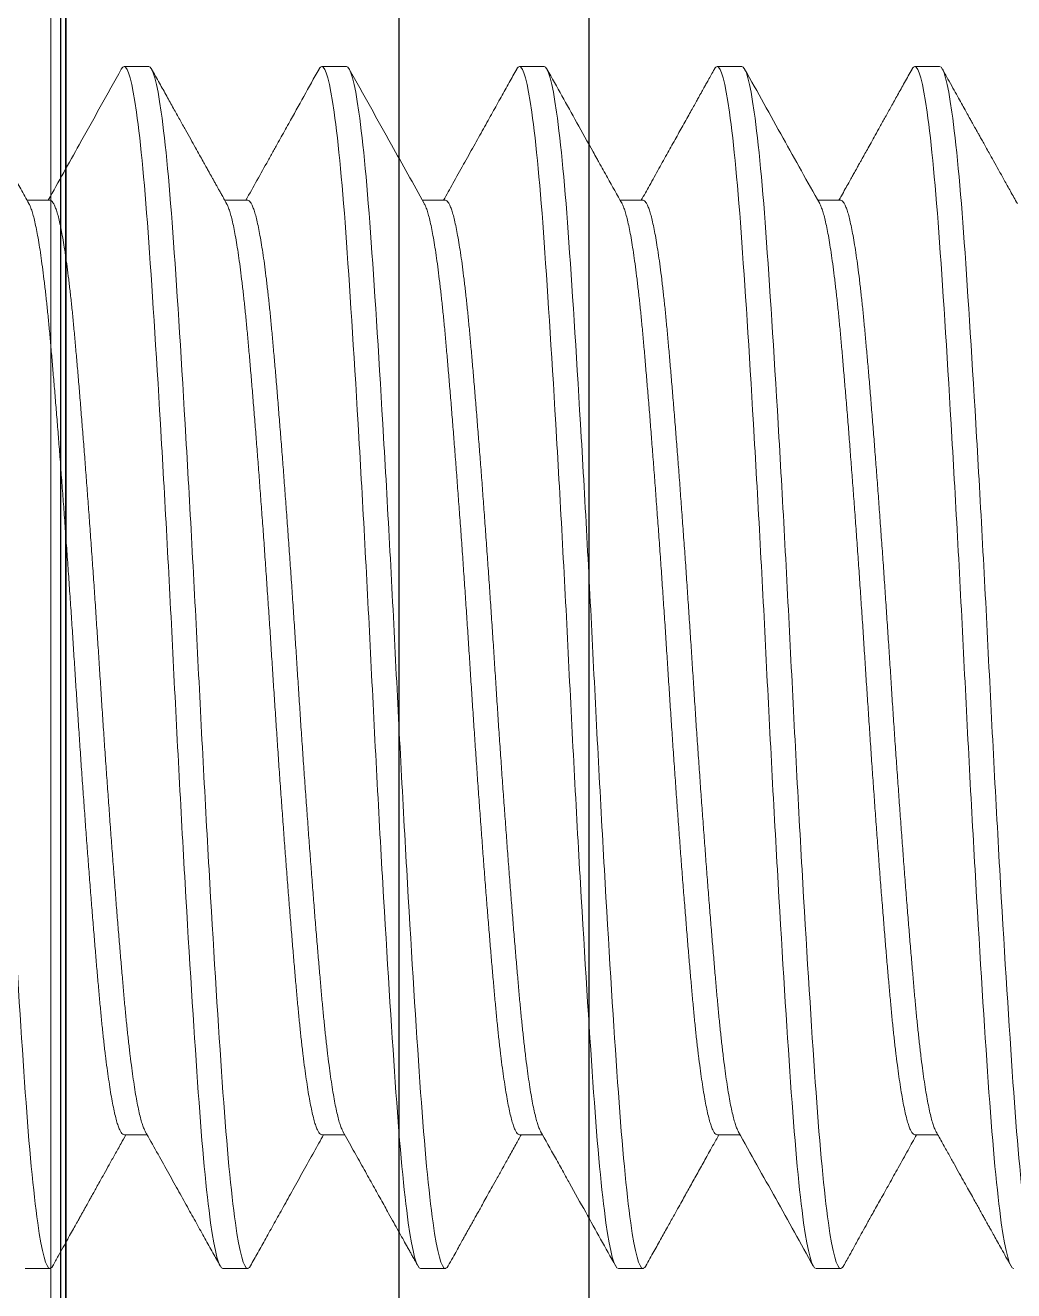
# Model space of a CAD drawing. Extents: x -82 to 113, y -82 to 93.
# Drawn here: x 6.96 to 7.1162, y 70.505 to 70.705 of the extents above; entities that cross this region are included whole.
import ezdxf

# ---------------------------------------------------------------- set-up
doc = ezdxf.new("R2010")
doc.units = 0
doc.header["$MEASUREMENT"] = 0
doc.linetypes.add('SLD-Solid', pattern=[0])
doc.layers.get('0').update_dxf_attribs({"linetype": 'CONTINUOUS'})
for name, color, linetype in [('1', 7, 'CONTINUOUS'), ('INERTIA', 7, 'CONTINUOUS'), ('VENT', 5, 'CONTINUOUS')]:
    doc.layers.add(name, color=color, linetype=linetype)

# ---------------------------------------------------------------- blocks, each defined once
blk = doc.blocks.new('no 10 1 in')
at = {"color": 7, "linetype": 'SLD-Solid', "lineweight": 15}
for p, q in [((0.4375, 0.095), (0.43359, 0.095)), ((0.46875, 0.095), (0.46484, 0.095)), ((0.5, 0.095), (0.49609, 0.095)), ((0.53125, 0.095), (0.52734, 0.095)), ((0.5625, 0.095), (0.55859, 0.095)), ((0.42188, 0.07386), (0.41825, 0.07386)), ((0.45312, 0.07386), (0.4495, 0.07386)), ((0.48438, 0.07386), (0.48075, 0.07386)), ((0.51563, 0.07386), (0.512, 0.07386)), ((0.54687, 0.07386), (0.54325, 0.07386)), ((0.43359, -0.07386), (0.43722, -0.07386)), ((0.46484, -0.07386), (0.46847, -0.07386)), ((0.49609, -0.07386), (0.49972, -0.07386)), ((0.52734, -0.07386), (0.53097, -0.07386)), ((0.55859, -0.07386), (0.56222, -0.07386)), ((0.41797, -0.095), (0.42188, -0.095)), ((0.44922, -0.095), (0.45312, -0.095)), ((0.48047, -0.095), (0.48438, -0.095)), ((0.51172, -0.095), (0.51563, -0.095)), ((0.54297, -0.095), (0.54687, -0.095))]:
    blk.add_line(p, q, dxfattribs=at)
for points, knots in [([(0.41797, -0.095), (0.41737, -0.095), (0.41669, -0.09259), (0.41534, -0.08295), (0.41466, -0.07574), (0.41346, -0.05861), (0.41279, -0.04799), (0.41143, -0.02472), (0.41076, -0.01212), (0.40955, 0.01212), (0.40888, 0.02472), (0.40753, 0.04799), (0.40685, 0.05861), (0.40565, 0.07574), (0.40497, 0.08295), (0.40362, 0.09259), (0.40295, 0.095), (0.40234, 0.095)], [0, 0, 0, 0, 0.125, 0.125, 0.25, 0.25, 0.375, 0.375, 0.5, 0.5, 0.625, 0.625, 0.75, 0.75, 0.875, 0.875, 1, 1, 1, 1]), ([(0.42188, -0.095), (0.42127, -0.095), (0.4206, -0.09259), (0.41925, -0.08295), (0.41857, -0.07574), (0.41737, -0.05861), (0.41669, -0.04799), (0.41534, -0.02472), (0.41466, -0.01212), (0.41346, 0.01212), (0.41279, 0.02472), (0.41143, 0.04799), (0.41076, 0.05861), (0.40955, 0.07574), (0.40888, 0.08295), (0.40753, 0.09259), (0.40685, 0.095), (0.40625, 0.095)], [0, 0, 0, 0, 0.125, 0.125, 0.25, 0.25, 0.375, 0.375, 0.5, 0.5, 0.625, 0.625, 0.75, 0.75, 0.875, 0.875, 1, 1, 1, 1]), ([(0.41854, 0.07333), (0.41819, 0.07396), (0.41752, 0.07517), (0.41655, 0.07691), (0.41565, 0.07852), (0.41483, 0.08), (0.41408, 0.08134), (0.41341, 0.08254), (0.41281, 0.08361), (0.41229, 0.08454), (0.41185, 0.08533), (0.4115, 0.08596), (0.41124, 0.08644), (0.41104, 0.08678), (0.41088, 0.08708), (0.41069, 0.08741), (0.41046, 0.08783), (0.41017, 0.08836), (0.40979, 0.08903), (0.40933, 0.08986), (0.40878, 0.09085), (0.40815, 0.09197), (0.40745, 0.09324), (0.40695, 0.09413), (0.40669, 0.0946)], [0, 0, 0, 0, 0.088466, 0.170562, 0.246285, 0.31563, 0.378596, 0.435178, 0.485374, 0.529182, 0.5666, 0.597626, 0.617843, 0.633967, 0.646114, 0.660289, 0.679893, 0.704925, 0.735385, 0.775163, 0.821511, 0.874433, 0.933928, 1, 1, 1, 1]), ([(0.43315, 0.0946), (0.43298, 0.0943), (0.43267, 0.09374), (0.43223, 0.09294), (0.4318, 0.09217), (0.43135, 0.09136), (0.4308, 0.09037), (0.43014, 0.08919), (0.42937, 0.0878), (0.42841, 0.08608), (0.42726, 0.08403), (0.42592, 0.08161), (0.42447, 0.07901), (0.42302, 0.07641), (0.42205, 0.07467), (0.42159, 0.07386)], [0, 0, 0, 0, 0.043168, 0.080466, 0.115872, 0.154817, 0.19733, 0.2584, 0.325587, 0.398816, 0.506682, 0.623281, 0.748604, 0.88264, 1, 1, 1, 1]), ([(0.43359, 0.095), (0.43353, 0.09498), (0.4334, 0.09495), (0.43325, 0.09479), (0.43317, 0.09462), (0.43315, 0.09458)], [0, 0, 0, 0, 0.4349047, 0.8729583, 1, 1, 1, 1]), ([(0.44922, -0.095), (0.44862, -0.095), (0.44794, -0.09259), (0.44659, -0.08295), (0.44591, -0.07574), (0.44471, -0.05861), (0.44404, -0.04799), (0.44268, -0.02472), (0.44201, -0.01212), (0.4408, 0.01212), (0.44013, 0.02472), (0.43878, 0.04799), (0.4381, 0.05861), (0.4369, 0.07574), (0.43622, 0.08295), (0.43487, 0.09259), (0.4342, 0.095), (0.43359, 0.095)], [0, 0, 0, 0, 0.125, 0.125, 0.25, 0.25, 0.375, 0.375, 0.5, 0.5, 0.625, 0.625, 0.75, 0.75, 0.875, 0.875, 1, 1, 1, 1]), ([(0.45312, -0.095), (0.45252, -0.095), (0.45185, -0.09259), (0.4505, -0.08295), (0.44982, -0.07574), (0.44862, -0.05861), (0.44794, -0.04799), (0.44659, -0.02472), (0.44591, -0.01212), (0.44471, 0.01212), (0.44404, 0.02472), (0.44268, 0.04799), (0.44201, 0.05861), (0.4408, 0.07574), (0.44013, 0.08295), (0.43878, 0.09259), (0.4381, 0.095), (0.4375, 0.095)], [0, 0, 0, 0, 0.125, 0.125, 0.25, 0.25, 0.375, 0.375, 0.5, 0.5, 0.625, 0.625, 0.75, 0.75, 0.875, 0.875, 1, 1, 1, 1]), ([(0.44979, 0.07333), (0.44782, 0.07687), (0.44387, 0.08396), (0.43992, 0.09105), (0.43794, 0.0946)], [0, 0, 0, 0, 0.499393, 1, 1, 1, 1]), ([(0.4644, 0.0946), (0.46397, 0.09383), (0.46316, 0.09236), (0.46198, 0.09025), (0.4609, 0.08832), (0.45999, 0.08668), (0.45923, 0.08531), (0.4586, 0.08418), (0.45803, 0.08315), (0.45747, 0.08216), (0.45692, 0.08117), (0.45635, 0.08014), (0.45577, 0.07911), (0.4552, 0.07809), (0.45462, 0.07704), (0.45399, 0.07591), (0.45339, 0.07484), (0.453, 0.07414), (0.45284, 0.07386)], [0, 0, 0, 0, 0.110739, 0.212619, 0.305646, 0.389823, 0.449758, 0.504233, 0.553252, 0.59775, 0.64762, 0.697273, 0.746709, 0.795929, 0.84509, 0.898692, 0.958795, 1, 1, 1, 1]), ([(0.46484, 0.095), (0.46478, 0.09498), (0.46465, 0.09495), (0.4645, 0.09479), (0.46442, 0.09462), (0.4644, 0.09458)], [0, 0, 0, 0, 0.435104, 0.873359, 1, 1, 1, 1]), ([(0.48047, -0.095), (0.47987, -0.095), (0.47919, -0.09259), (0.47784, -0.08295), (0.47716, -0.07574), (0.47596, -0.05861), (0.47529, -0.04799), (0.47393, -0.02472), (0.47326, -0.01212), (0.47205, 0.01212), (0.47138, 0.02472), (0.47003, 0.04799), (0.46935, 0.05861), (0.46815, 0.07574), (0.46747, 0.08295), (0.46612, 0.09259), (0.46545, 0.095), (0.46484, 0.095)], [0, 0, 0, 0, 0.125, 0.125, 0.25, 0.25, 0.375, 0.375, 0.5, 0.5, 0.625, 0.625, 0.75, 0.75, 0.875, 0.875, 1, 1, 1, 1]), ([(0.48438, -0.095), (0.48377, -0.095), (0.4831, -0.09259), (0.48175, -0.08295), (0.48107, -0.07574), (0.47987, -0.05861), (0.47919, -0.04799), (0.47784, -0.02472), (0.47716, -0.01212), (0.47596, 0.01212), (0.47529, 0.02472), (0.47393, 0.04799), (0.47326, 0.05861), (0.47205, 0.07574), (0.47138, 0.08295), (0.47003, 0.09259), (0.46935, 0.095), (0.46875, 0.095)], [0, 0, 0, 0, 0.125, 0.125, 0.25, 0.25, 0.375, 0.375, 0.5, 0.5, 0.625, 0.625, 0.75, 0.75, 0.875, 0.875, 1, 1, 1, 1]), ([(0.48104, 0.07333), (0.48027, 0.07473), (0.47906, 0.07688), (0.47754, 0.07961), (0.47594, 0.08248), (0.47319, 0.08741), (0.47077, 0.09177), (0.46919, 0.0946)], [0, 0, 0, 0, 0.19708, 0.303782, 0.385003, 0.60152, 1, 1, 1, 1]), ([(0.49565, 0.0946), (0.49541, 0.09417), (0.49496, 0.09336), (0.49433, 0.09223), (0.49379, 0.09125), (0.49333, 0.09043), (0.49295, 0.08975), (0.49266, 0.08923), (0.49245, 0.08885), (0.49228, 0.08855), (0.49211, 0.08824), (0.49193, 0.08792), (0.49176, 0.08761), (0.49161, 0.08734), (0.49145, 0.08706), (0.49123, 0.08665), (0.4909, 0.08607), (0.49048, 0.08531), (0.48996, 0.08438), (0.48935, 0.08328), (0.48865, 0.08202), (0.48785, 0.0806), (0.48697, 0.07902), (0.48599, 0.07727), (0.48503, 0.07553), (0.48438, 0.07438), (0.48409, 0.07386)], [0, 0, 0, 0, 0.061902, 0.116453, 0.163654, 0.203506, 0.236011, 0.261171, 0.278985, 0.291416, 0.304761, 0.323137, 0.33813, 0.349116, 0.361629, 0.379249, 0.40831, 0.445278, 0.490152, 0.54293, 0.603608, 0.672183, 0.748651, 0.833008, 0.925248, 1, 1, 1, 1]), ([(0.49609, 0.095), (0.49603, 0.09498), (0.4959, 0.09495), (0.49575, 0.09479), (0.49567, 0.09462), (0.49565, 0.09458)], [0, 0, 0, 0, 0.435265, 0.873681, 1, 1, 1, 1]), ([(0.51172, -0.095), (0.51112, -0.095), (0.51044, -0.09259), (0.50909, -0.08295), (0.50841, -0.07574), (0.50721, -0.05861), (0.50654, -0.04799), (0.50518, -0.02472), (0.50451, -0.01212), (0.5033, 0.01212), (0.50263, 0.02472), (0.50128, 0.04799), (0.5006, 0.05861), (0.4994, 0.07574), (0.49872, 0.08295), (0.49737, 0.09259), (0.4967, 0.095), (0.49609, 0.095)], [0, 0, 0, 0, 0.125, 0.125, 0.25, 0.25, 0.375, 0.375, 0.5, 0.5, 0.625, 0.625, 0.75, 0.75, 0.875, 0.875, 1, 1, 1, 1]), ([(0.51563, -0.095), (0.51502, -0.095), (0.51435, -0.09259), (0.513, -0.08295), (0.51232, -0.07574), (0.51112, -0.05861), (0.51044, -0.04799), (0.50909, -0.02472), (0.50841, -0.01212), (0.50721, 0.01212), (0.50654, 0.02472), (0.50518, 0.04799), (0.50451, 0.05861), (0.5033, 0.07574), (0.50263, 0.08295), (0.50128, 0.09259), (0.5006, 0.095), (0.5, 0.095)], [0, 0, 0, 0, 0.125, 0.125, 0.25, 0.25, 0.375, 0.375, 0.5, 0.5, 0.625, 0.625, 0.75, 0.75, 0.875, 0.875, 1, 1, 1, 1]), ([(0.51229, 0.07333), (0.51175, 0.07432), (0.51068, 0.07622), (0.50914, 0.07899), (0.50769, 0.08159), (0.50634, 0.08401), (0.50521, 0.08604), (0.50427, 0.08772), (0.50353, 0.08905), (0.50286, 0.09025), (0.50232, 0.09122), (0.5019, 0.09198), (0.50158, 0.09255), (0.50125, 0.09315), (0.50087, 0.09383), (0.50059, 0.09433), (0.50044, 0.0946)], [0, 0, 0, 0, 0.1387024, 0.2690797, 0.391118, 0.5048066, 0.6101383, 0.67854, 0.7411633, 0.7978828, 0.8486946, 0.8776109, 0.9041918, 0.9303108, 0.9620879, 1, 1, 1, 1]), ([(0.5269, 0.0946), (0.52652, 0.0939), (0.52571, 0.09246), (0.52447, 0.09022), (0.52312, 0.08781), (0.52169, 0.08524), (0.52016, 0.0825), (0.51854, 0.07959), (0.51692, 0.07669), (0.51585, 0.07476), (0.51534, 0.07386)], [0, 0, 0, 0, 0.100085, 0.20821, 0.32437, 0.448557, 0.58076, 0.720974, 0.869189, 1, 1, 1, 1]), ([(0.52734, 0.095), (0.52728, 0.09498), (0.52715, 0.09495), (0.527, 0.09479), (0.52692, 0.09462), (0.5269, 0.09458)], [0, 0, 0, 0, 0.43504, 0.87323, 1, 1, 1, 1]), ([(0.54297, -0.095), (0.54237, -0.095), (0.54169, -0.09259), (0.54034, -0.08295), (0.53966, -0.07574), (0.53846, -0.05861), (0.53779, -0.04799), (0.53643, -0.02472), (0.53576, -0.01212), (0.53455, 0.01212), (0.53388, 0.02472), (0.53253, 0.04799), (0.53185, 0.05861), (0.53065, 0.07574), (0.52997, 0.08295), (0.52862, 0.09259), (0.52795, 0.095), (0.52734, 0.095)], [0, 0, 0, 0, 0.125, 0.125, 0.25, 0.25, 0.375, 0.375, 0.5, 0.5, 0.625, 0.625, 0.75, 0.75, 0.875, 0.875, 1, 1, 1, 1]), ([(0.54687, -0.095), (0.54627, -0.095), (0.5456, -0.09259), (0.54425, -0.08295), (0.54357, -0.07574), (0.54237, -0.05861), (0.54169, -0.04799), (0.54034, -0.02472), (0.53966, -0.01212), (0.53846, 0.01212), (0.53779, 0.02472), (0.53643, 0.04799), (0.53576, 0.05861), (0.53455, 0.07574), (0.53388, 0.08295), (0.53253, 0.09259), (0.53185, 0.095), (0.53125, 0.095)], [0, 0, 0, 0, 0.125, 0.125, 0.25, 0.25, 0.375, 0.375, 0.5, 0.5, 0.625, 0.625, 0.75, 0.75, 0.875, 0.875, 1, 1, 1, 1]), ([(0.54354, 0.07333), (0.54294, 0.07441), (0.54177, 0.07651), (0.54005, 0.07959), (0.53843, 0.08249), (0.53691, 0.08523), (0.53547, 0.08781), (0.53413, 0.09022), (0.53288, 0.09246), (0.53208, 0.0939), (0.53169, 0.0946)], [0, 0, 0, 0, 0.15229, 0.296797, 0.433515, 0.562436, 0.683551, 0.796855, 0.90234, 1, 1, 1, 1]), ([(0.55815, 0.0946), (0.55786, 0.09408), (0.55732, 0.0931), (0.55653, 0.09169), (0.55583, 0.09042), (0.5552, 0.0893), (0.55465, 0.08831), (0.55419, 0.08749), (0.55383, 0.08683), (0.55354, 0.08632), (0.55331, 0.08591), (0.55314, 0.0856), (0.55302, 0.08539), (0.55292, 0.08521), (0.5528, 0.08499), (0.55262, 0.08466), (0.55237, 0.08421), (0.55205, 0.08364), (0.55167, 0.08296), (0.55122, 0.08215), (0.55067, 0.08116), (0.55, 0.07997), (0.54921, 0.07854), (0.54832, 0.07696), (0.54744, 0.07537), (0.54685, 0.07432), (0.54659, 0.07386)], [0, 0, 0, 0, 0.074541, 0.142346, 0.203418, 0.257758, 0.305368, 0.346251, 0.375938, 0.400685, 0.420491, 0.435356, 0.445281, 0.451554, 0.460962, 0.47715, 0.498952, 0.526367, 0.559392, 0.598028, 0.642271, 0.702763, 0.771325, 0.847952, 0.932639, 1, 1, 1, 1]), ([(0.55859, 0.095), (0.55853, 0.09498), (0.5584, 0.09495), (0.55825, 0.09479), (0.55817, 0.09462), (0.55815, 0.09458)], [0, 0, 0, 0, 0.434992, 0.873134, 1, 1, 1, 1]), ([(0.57422, -0.095), (0.57362, -0.095), (0.57294, -0.09259), (0.57159, -0.08295), (0.57091, -0.07574), (0.56971, -0.05861), (0.56904, -0.04799), (0.56768, -0.02472), (0.56701, -0.01212), (0.5658, 0.01212), (0.56513, 0.02472), (0.56378, 0.04799), (0.5631, 0.05861), (0.5619, 0.07574), (0.56122, 0.08295), (0.55987, 0.09259), (0.5592, 0.095), (0.55859, 0.095)], [0, 0, 0, 0, 0.125, 0.125, 0.25, 0.25, 0.375, 0.375, 0.5, 0.5, 0.625, 0.625, 0.75, 0.75, 0.875, 0.875, 1, 1, 1, 1]), ([(0.43359, -0.07386), (0.43352, -0.07384), (0.43336, -0.07381), (0.43313, -0.07354), (0.43289, -0.0731), (0.43264, -0.07249), (0.43239, -0.07169), (0.43215, -0.07073), (0.4319, -0.0696), (0.43165, -0.0683), (0.4314, -0.06683), (0.43114, -0.06518), (0.43089, -0.06337), (0.43064, -0.06141), (0.4304, -0.0593), (0.43015, -0.05707), (0.42992, -0.05472), (0.42969, -0.05225), (0.42946, -0.04966), (0.42922, -0.04694), (0.42898, -0.04409), (0.42874, -0.04112), (0.42849, -0.03805), (0.42824, -0.0349), (0.42799, -0.03167), (0.42774, -0.02836), (0.42749, -0.02497), (0.42724, -0.02149), (0.42698, -0.01794), (0.42673, -0.01436), (0.42649, -0.01077), (0.42625, -0.00717), (0.42601, -0.00358), (0.42578, 0), (0.42555, 0.00357), (0.42532, 0.00715), (0.42508, 0.01075), (0.42483, 0.01433), (0.42458, 0.01788), (0.42433, 0.02138), (0.42408, 0.02481), (0.42383, 0.02819), (0.42358, 0.03152), (0.42333, 0.0348), (0.42308, 0.038), (0.42283, 0.04109), (0.42258, 0.04407), (0.42234, 0.04693), (0.4221, 0.04965), (0.42188, 0.05224), (0.42165, 0.05471), (0.42141, 0.05706), (0.42117, 0.05929), (0.42092, 0.06139), (0.42068, 0.06334), (0.42043, 0.06513), (0.42018, 0.06676), (0.41993, 0.06823), (0.41968, 0.06954), (0.41942, 0.0707), (0.41917, 0.07168), (0.41892, 0.07247), (0.41871, 0.07302), (0.41859, 0.07324), (0.41854, 0.07331)], [0, 0, 0, 0, 0.015954, 0.032044, 0.048252, 0.06456, 0.080949, 0.097105, 0.113301, 0.129516, 0.145733, 0.16226, 0.178746, 0.195172, 0.211517, 0.227761, 0.243886, 0.259875, 0.275829, 0.291919, 0.308127, 0.324436, 0.340825, 0.356981, 0.373176, 0.389392, 0.405608, 0.422135, 0.438622, 0.455047, 0.471392, 0.487636, 0.503762, 0.519751, 0.535704, 0.551794, 0.568003, 0.584311, 0.6007, 0.616856, 0.633051, 0.649267, 0.665483, 0.68201, 0.698497, 0.714923, 0.731267, 0.747512, 0.763637, 0.779626, 0.79558, 0.81167, 0.827878, 0.844186, 0.860575, 0.876731, 0.892927, 0.909142, 0.925358, 0.941886, 0.958372, 0.974798, 0.991142, 1, 1, 1, 1]), ([(0.43692, -0.07331), (0.43688, -0.07324), (0.43676, -0.07303), (0.43655, -0.07248), (0.4363, -0.07169), (0.43605, -0.07073), (0.4358, -0.0696), (0.43555, -0.0683), (0.4353, -0.06683), (0.43505, -0.06518), (0.4348, -0.06337), (0.43455, -0.06141), (0.4343, -0.0593), (0.43406, -0.05707), (0.43382, -0.05472), (0.43359, -0.05225), (0.43336, -0.04966), (0.43313, -0.04694), (0.43289, -0.04409), (0.43264, -0.04112), (0.43239, -0.03805), (0.43215, -0.0349), (0.4319, -0.03167), (0.43165, -0.02836), (0.4314, -0.02497), (0.43114, -0.02149), (0.43089, -0.01794), (0.43064, -0.01436), (0.4304, -0.01077), (0.43015, -0.00717), (0.42992, -0.00358), (0.42969, 0), (0.42946, 0.00357), (0.42922, 0.00715), (0.42898, 0.01075), (0.42874, 0.01433), (0.42849, 0.01788), (0.42824, 0.02138), (0.42799, 0.02481), (0.42774, 0.02819), (0.42749, 0.03152), (0.42724, 0.0348), (0.42698, 0.038), (0.42673, 0.04109), (0.42649, 0.04407), (0.42625, 0.04693), (0.42601, 0.04965), (0.42578, 0.05224), (0.42555, 0.05471), (0.42532, 0.05706), (0.42508, 0.05929), (0.42483, 0.06139), (0.42458, 0.06334), (0.42433, 0.06513), (0.42408, 0.06676), (0.42383, 0.06823), (0.42358, 0.06954), (0.42333, 0.0707), (0.42308, 0.07168), (0.42283, 0.07248), (0.42258, 0.0731), (0.42234, 0.07354), (0.4221, 0.07381), (0.42195, 0.07384), (0.42188, 0.07386)], [0, 0, 0, 0, 0.008741, 0.02505, 0.041439, 0.057595, 0.073791, 0.090007, 0.106223, 0.12275, 0.139237, 0.155663, 0.172008, 0.188252, 0.204378, 0.220367, 0.236321, 0.252411, 0.268619, 0.284928, 0.301317, 0.317473, 0.333669, 0.349884, 0.366101, 0.382628, 0.399115, 0.415541, 0.431885, 0.44813, 0.464255, 0.480244, 0.496198, 0.512288, 0.528497, 0.544805, 0.561195, 0.577351, 0.593546, 0.609762, 0.625978, 0.642506, 0.658993, 0.675418, 0.691763, 0.708008, 0.724133, 0.740122, 0.756076, 0.772166, 0.788375, 0.804683, 0.821072, 0.837228, 0.853424, 0.86964, 0.885856, 0.902384, 0.91887, 0.935296, 0.951641, 0.967885, 0.984011, 1, 1, 1, 1]), ([(0.46484, -0.07386), (0.46477, -0.07384), (0.46461, -0.07381), (0.46438, -0.07354), (0.46414, -0.0731), (0.46389, -0.07249), (0.46364, -0.07169), (0.4634, -0.07073), (0.46315, -0.0696), (0.4629, -0.0683), (0.46265, -0.06683), (0.46239, -0.06518), (0.46214, -0.06337), (0.46189, -0.06141), (0.46165, -0.0593), (0.4614, -0.05707), (0.46117, -0.05472), (0.46094, -0.05225), (0.46071, -0.04966), (0.46047, -0.04694), (0.46023, -0.04409), (0.45999, -0.04112), (0.45974, -0.03805), (0.45949, -0.0349), (0.45924, -0.03167), (0.45899, -0.02836), (0.45874, -0.02497), (0.45849, -0.02149), (0.45823, -0.01794), (0.45798, -0.01436), (0.45774, -0.01077), (0.4575, -0.00717), (0.45726, -0.00358), (0.45703, 0), (0.4568, 0.00357), (0.45657, 0.00715), (0.45633, 0.01075), (0.45608, 0.01433), (0.45583, 0.01788), (0.45558, 0.02138), (0.45533, 0.02481), (0.45508, 0.02819), (0.45483, 0.03152), (0.45458, 0.0348), (0.45433, 0.038), (0.45408, 0.04109), (0.45383, 0.04407), (0.45359, 0.04693), (0.45335, 0.04965), (0.45313, 0.05224), (0.4529, 0.05471), (0.45266, 0.05706), (0.45242, 0.05929), (0.45217, 0.06139), (0.45193, 0.06334), (0.45168, 0.06513), (0.45143, 0.06676), (0.45118, 0.06823), (0.45093, 0.06954), (0.45067, 0.0707), (0.45042, 0.07168), (0.45017, 0.07247), (0.44996, 0.07302), (0.44984, 0.07324), (0.44979, 0.07331)], [0, 0, 0, 0, 0.015954, 0.032044, 0.0482525, 0.064561, 0.0809502, 0.0971063, 0.113302, 0.1295178, 0.1457341, 0.1622615, 0.1787483, 0.195174, 0.2115188, 0.2277634, 0.243889, 0.259878, 0.2758319, 0.291922, 0.3081305, 0.324439, 0.3408282, 0.3569843, 0.37318, 0.3893958, 0.4056121, 0.4221395, 0.4386262, 0.455052, 0.4713968, 0.4876413, 0.503767, 0.519756, 0.5357099, 0.5518, 0.5680085, 0.5843169, 0.6007062, 0.6168623, 0.6330579, 0.6492738, 0.6654901, 0.6820175, 0.6985042, 0.71493, 0.7312748, 0.7475193, 0.763645, 0.779634, 0.7955879, 0.811678, 0.8278865, 0.8441949, 0.8605842, 0.8767402, 0.8929359, 0.9091517, 0.9253681, 0.9418955, 0.9583822, 0.974808, 0.9911528, 1, 1, 1, 1]), ([(0.46817, -0.07331), (0.46813, -0.07324), (0.46801, -0.07303), (0.4678, -0.07248), (0.46755, -0.07169), (0.4673, -0.07073), (0.46705, -0.0696), (0.4668, -0.0683), (0.46655, -0.06683), (0.4663, -0.06518), (0.46605, -0.06337), (0.4658, -0.06141), (0.46555, -0.0593), (0.46531, -0.05707), (0.46507, -0.05472), (0.46484, -0.05225), (0.46461, -0.04966), (0.46438, -0.04694), (0.46414, -0.04409), (0.46389, -0.04112), (0.46364, -0.03805), (0.4634, -0.0349), (0.46315, -0.03167), (0.4629, -0.02836), (0.46265, -0.02497), (0.46239, -0.02149), (0.46214, -0.01794), (0.46189, -0.01436), (0.46165, -0.01077), (0.4614, -0.00717), (0.46117, -0.00358), (0.46094, 0), (0.46071, 0.00357), (0.46047, 0.00715), (0.46023, 0.01075), (0.45999, 0.01433), (0.45974, 0.01788), (0.45949, 0.02138), (0.45924, 0.02481), (0.45899, 0.02819), (0.45874, 0.03152), (0.45849, 0.0348), (0.45823, 0.038), (0.45798, 0.04109), (0.45774, 0.04407), (0.4575, 0.04693), (0.45726, 0.04965), (0.45703, 0.05224), (0.4568, 0.05471), (0.45657, 0.05706), (0.45633, 0.05929), (0.45608, 0.06139), (0.45583, 0.06334), (0.45558, 0.06513), (0.45533, 0.06676), (0.45508, 0.06823), (0.45483, 0.06954), (0.45458, 0.0707), (0.45433, 0.07168), (0.45408, 0.07248), (0.45383, 0.0731), (0.45359, 0.07354), (0.45335, 0.07381), (0.4532, 0.07384), (0.45312, 0.07386)], [0, 0, 0, 0, 0.008743, 0.025052, 0.041441, 0.057597, 0.073793, 0.090008, 0.106225, 0.122752, 0.139239, 0.155665, 0.172009, 0.188254, 0.204379, 0.220368, 0.236322, 0.252412, 0.268621, 0.284929, 0.301318, 0.317474, 0.33367, 0.349886, 0.366102, 0.382629, 0.399116, 0.415542, 0.431886, 0.448131, 0.464257, 0.480246, 0.496199, 0.512289, 0.528498, 0.544806, 0.561196, 0.577352, 0.593547, 0.609763, 0.625979, 0.642507, 0.658993, 0.675419, 0.691764, 0.708008, 0.724134, 0.740123, 0.756077, 0.772167, 0.788375, 0.804684, 0.821073, 0.837229, 0.853424, 0.86964, 0.885856, 0.902384, 0.91887, 0.935296, 0.951641, 0.967885, 0.984011, 1, 1, 1, 1]), ([(0.49609, -0.07386), (0.49602, -0.07384), (0.49586, -0.07381), (0.49563, -0.07354), (0.49539, -0.0731), (0.49514, -0.07249), (0.49489, -0.07169), (0.49465, -0.07073), (0.4944, -0.0696), (0.49415, -0.0683), (0.4939, -0.06683), (0.49364, -0.06518), (0.49339, -0.06337), (0.49314, -0.06141), (0.4929, -0.0593), (0.49265, -0.05707), (0.49242, -0.05472), (0.49219, -0.05225), (0.49196, -0.04966), (0.49172, -0.04694), (0.49148, -0.04409), (0.49124, -0.04112), (0.49099, -0.03805), (0.49074, -0.0349), (0.49049, -0.03167), (0.49024, -0.02836), (0.48999, -0.02497), (0.48974, -0.02149), (0.48948, -0.01794), (0.48923, -0.01436), (0.48899, -0.01077), (0.48875, -0.00717), (0.48851, -0.00358), (0.48828, 0), (0.48805, 0.00357), (0.48782, 0.00715), (0.48758, 0.01075), (0.48733, 0.01433), (0.48708, 0.01788), (0.48683, 0.02138), (0.48658, 0.02481), (0.48633, 0.02819), (0.48608, 0.03152), (0.48583, 0.0348), (0.48558, 0.038), (0.48533, 0.04109), (0.48508, 0.04407), (0.48484, 0.04693), (0.4846, 0.04965), (0.48438, 0.05224), (0.48415, 0.05471), (0.48391, 0.05706), (0.48367, 0.05929), (0.48342, 0.06139), (0.48318, 0.06334), (0.48293, 0.06513), (0.48268, 0.06676), (0.48243, 0.06823), (0.48218, 0.06954), (0.48192, 0.0707), (0.48167, 0.07168), (0.48142, 0.07247), (0.48121, 0.07302), (0.48109, 0.07324), (0.48104, 0.07331)], [0, 0, 0, 0, 0.015954, 0.032044, 0.048252, 0.06456, 0.080949, 0.097105, 0.1133, 0.129516, 0.145732, 0.162259, 0.178746, 0.195171, 0.211516, 0.22776, 0.243886, 0.259875, 0.275828, 0.291918, 0.308126, 0.324435, 0.340824, 0.35698, 0.373175, 0.389391, 0.405607, 0.422134, 0.43862, 0.455046, 0.471391, 0.487635, 0.50376, 0.519749, 0.535703, 0.551793, 0.568001, 0.584309, 0.600698, 0.616854, 0.63305, 0.649265, 0.665481, 0.682008, 0.698495, 0.714921, 0.731265, 0.747509, 0.763635, 0.779624, 0.795577, 0.811667, 0.827876, 0.844184, 0.860573, 0.876729, 0.892924, 0.90914, 0.925356, 0.941883, 0.95837, 0.974795, 0.99114, 1, 1, 1, 1]), ([(0.49942, -0.07331), (0.49938, -0.07324), (0.49926, -0.07303), (0.49905, -0.07248), (0.4988, -0.07169), (0.49855, -0.07073), (0.4983, -0.0696), (0.49805, -0.0683), (0.4978, -0.06683), (0.49755, -0.06518), (0.4973, -0.06337), (0.49705, -0.06141), (0.4968, -0.0593), (0.49656, -0.05707), (0.49632, -0.05472), (0.49609, -0.05225), (0.49586, -0.04966), (0.49563, -0.04694), (0.49539, -0.04409), (0.49514, -0.04112), (0.49489, -0.03805), (0.49465, -0.0349), (0.4944, -0.03167), (0.49415, -0.02836), (0.4939, -0.02497), (0.49364, -0.02149), (0.49339, -0.01794), (0.49314, -0.01436), (0.4929, -0.01077), (0.49265, -0.00717), (0.49242, -0.00358), (0.49219, 0), (0.49196, 0.00357), (0.49172, 0.00715), (0.49148, 0.01075), (0.49124, 0.01433), (0.49099, 0.01788), (0.49074, 0.02138), (0.49049, 0.02481), (0.49024, 0.02819), (0.48999, 0.03152), (0.48974, 0.0348), (0.48948, 0.038), (0.48923, 0.04109), (0.48899, 0.04407), (0.48875, 0.04693), (0.48851, 0.04965), (0.48828, 0.05224), (0.48805, 0.05471), (0.48782, 0.05706), (0.48758, 0.05929), (0.48733, 0.06139), (0.48708, 0.06334), (0.48683, 0.06513), (0.48658, 0.06676), (0.48633, 0.06823), (0.48608, 0.06954), (0.48583, 0.0707), (0.48558, 0.07168), (0.48533, 0.07248), (0.48508, 0.0731), (0.48484, 0.07354), (0.4846, 0.07381), (0.48445, 0.07384), (0.48438, 0.07386)], [0, 0, 0, 0, 0.0087476, 0.0250559, 0.0414451, 0.057601, 0.0737966, 0.0900123, 0.1062285, 0.1227558, 0.1392424, 0.1556681, 0.1720128, 0.1882572, 0.2043827, 0.2203716, 0.2363254, 0.2524153, 0.2686237, 0.2849321, 0.3013212, 0.3174772, 0.3336727, 0.3498884, 0.3661047, 0.3826319, 0.3991186, 0.4155442, 0.4318889, 0.4481333, 0.4642588, 0.4802477, 0.4962016, 0.5122915, 0.5284999, 0.5448082, 0.5611974, 0.5773533, 0.5935489, 0.6097646, 0.6259808, 0.6425081, 0.6589947, 0.6754204, 0.691765, 0.7080094, 0.724135, 0.7401239, 0.7560777, 0.7721676, 0.788376, 0.8046844, 0.8210735, 0.8372295, 0.853425, 0.8696407, 0.885857, 0.9023842, 0.9188709, 0.9352965, 0.9516412, 0.9678856, 0.9840111, 1, 1, 1, 1]), ([(0.52734, -0.07386), (0.52727, -0.07384), (0.52711, -0.07381), (0.52688, -0.07354), (0.52664, -0.0731), (0.52639, -0.07249), (0.52614, -0.07169), (0.5259, -0.07073), (0.52565, -0.0696), (0.5254, -0.0683), (0.52515, -0.06683), (0.52489, -0.06518), (0.52464, -0.06337), (0.52439, -0.06141), (0.52415, -0.0593), (0.5239, -0.05707), (0.52367, -0.05472), (0.52344, -0.05225), (0.52321, -0.04966), (0.52297, -0.04694), (0.52273, -0.04409), (0.52249, -0.04112), (0.52224, -0.03805), (0.52199, -0.0349), (0.52174, -0.03167), (0.52149, -0.02836), (0.52124, -0.02497), (0.52099, -0.02149), (0.52073, -0.01794), (0.52048, -0.01436), (0.52024, -0.01077), (0.52, -0.00717), (0.51976, -0.00358), (0.51953, 0), (0.5193, 0.00357), (0.51907, 0.00715), (0.51883, 0.01075), (0.51858, 0.01433), (0.51833, 0.01788), (0.51808, 0.02138), (0.51783, 0.02481), (0.51758, 0.02819), (0.51733, 0.03152), (0.51708, 0.0348), (0.51683, 0.038), (0.51658, 0.04109), (0.51633, 0.04407), (0.51609, 0.04693), (0.51585, 0.04965), (0.51563, 0.05224), (0.5154, 0.05471), (0.51516, 0.05706), (0.51492, 0.05929), (0.51467, 0.06139), (0.51443, 0.06334), (0.51418, 0.06513), (0.51393, 0.06676), (0.51368, 0.06823), (0.51343, 0.06954), (0.51317, 0.0707), (0.51292, 0.07168), (0.51267, 0.07247), (0.51246, 0.07302), (0.51234, 0.07324), (0.51229, 0.07331)], [0, 0, 0, 0, 0.015954, 0.032044, 0.048252, 0.064561, 0.08095, 0.097106, 0.113301, 0.129517, 0.145733, 0.162261, 0.178747, 0.195173, 0.211518, 0.227762, 0.243888, 0.259877, 0.275831, 0.29192, 0.308129, 0.324437, 0.340826, 0.356982, 0.373178, 0.389394, 0.40561, 0.422137, 0.438624, 0.45505, 0.471394, 0.487639, 0.503764, 0.519753, 0.535707, 0.551797, 0.568006, 0.584314, 0.600703, 0.616859, 0.633055, 0.64927, 0.665487, 0.682014, 0.698501, 0.714926, 0.731271, 0.747515, 0.763641, 0.77963, 0.795584, 0.811674, 0.827882, 0.844191, 0.86058, 0.876736, 0.892931, 0.909147, 0.925363, 0.941891, 0.958377, 0.974803, 0.991148, 1, 1, 1, 1]), ([(0.53067, -0.07331), (0.53063, -0.07324), (0.53051, -0.07303), (0.5303, -0.07248), (0.53005, -0.07169), (0.5298, -0.07073), (0.52955, -0.0696), (0.5293, -0.0683), (0.52905, -0.06683), (0.5288, -0.06518), (0.52855, -0.06337), (0.5283, -0.06141), (0.52805, -0.0593), (0.52781, -0.05707), (0.52757, -0.05472), (0.52734, -0.05225), (0.52711, -0.04966), (0.52688, -0.04694), (0.52664, -0.04409), (0.52639, -0.04112), (0.52614, -0.03805), (0.5259, -0.0349), (0.52565, -0.03167), (0.5254, -0.02836), (0.52515, -0.02497), (0.52489, -0.02149), (0.52464, -0.01794), (0.52439, -0.01436), (0.52415, -0.01077), (0.5239, -0.00717), (0.52367, -0.00358), (0.52344, 0), (0.52321, 0.00357), (0.52297, 0.00715), (0.52273, 0.01075), (0.52249, 0.01433), (0.52224, 0.01788), (0.52199, 0.02138), (0.52174, 0.02481), (0.52149, 0.02819), (0.52124, 0.03152), (0.52099, 0.0348), (0.52073, 0.038), (0.52048, 0.04109), (0.52024, 0.04407), (0.52, 0.04693), (0.51976, 0.04965), (0.51953, 0.05224), (0.5193, 0.05471), (0.51907, 0.05706), (0.51883, 0.05929), (0.51858, 0.06139), (0.51833, 0.06334), (0.51808, 0.06513), (0.51783, 0.06676), (0.51758, 0.06823), (0.51733, 0.06954), (0.51708, 0.0707), (0.51683, 0.07168), (0.51658, 0.07248), (0.51633, 0.0731), (0.51609, 0.07354), (0.51585, 0.07381), (0.5157, 0.07384), (0.51563, 0.07386)], [0, 0, 0, 0, 0.0087331, 0.0250417, 0.0414311, 0.0575873, 0.0737831, 0.0899991, 0.1062155, 0.122743, 0.1392299, 0.1556558, 0.1720007, 0.1882453, 0.2043711, 0.2203602, 0.2363143, 0.2524045, 0.2686131, 0.2849217, 0.301311, 0.3174672, 0.333663, 0.349879, 0.3660954, 0.3826229, 0.3991098, 0.4155357, 0.4318806, 0.4481253, 0.464251, 0.4802401, 0.4961942, 0.5122844, 0.528493, 0.5448016, 0.561191, 0.5773472, 0.593543, 0.6097589, 0.6259754, 0.6425029, 0.6589897, 0.6754156, 0.6917606, 0.7080052, 0.724131, 0.7401201, 0.7560741, 0.7721643, 0.7883729, 0.8046815, 0.8210709, 0.8372271, 0.8534229, 0.8696388, 0.8858553, 0.9023828, 0.9188697, 0.9352955, 0.9516405, 0.9678851, 0.9840109, 1, 1, 1, 1]), ([(0.55859, -0.07386), (0.55852, -0.07384), (0.55836, -0.07381), (0.55813, -0.07354), (0.55789, -0.0731), (0.55764, -0.07249), (0.55739, -0.07169), (0.55715, -0.07073), (0.5569, -0.0696), (0.55665, -0.0683), (0.5564, -0.06683), (0.55614, -0.06518), (0.55589, -0.06337), (0.55564, -0.06141), (0.5554, -0.0593), (0.55515, -0.05707), (0.55492, -0.05472), (0.55469, -0.05225), (0.55446, -0.04966), (0.55422, -0.04694), (0.55398, -0.04409), (0.55374, -0.04112), (0.55349, -0.03805), (0.55324, -0.0349), (0.55299, -0.03167), (0.55274, -0.02836), (0.55249, -0.02497), (0.55224, -0.02149), (0.55198, -0.01794), (0.55173, -0.01436), (0.55149, -0.01077), (0.55125, -0.00717), (0.55101, -0.00358), (0.55078, 0), (0.55055, 0.00357), (0.55032, 0.00715), (0.55008, 0.01075), (0.54983, 0.01433), (0.54958, 0.01788), (0.54933, 0.02138), (0.54908, 0.02481), (0.54883, 0.02819), (0.54858, 0.03152), (0.54833, 0.0348), (0.54808, 0.038), (0.54783, 0.04109), (0.54758, 0.04407), (0.54734, 0.04693), (0.5471, 0.04965), (0.54688, 0.05224), (0.54665, 0.05471), (0.54641, 0.05706), (0.54617, 0.05929), (0.54592, 0.06139), (0.54568, 0.06334), (0.54543, 0.06513), (0.54518, 0.06676), (0.54493, 0.06823), (0.54468, 0.06954), (0.54442, 0.0707), (0.54417, 0.07168), (0.54392, 0.07247), (0.54371, 0.07302), (0.54359, 0.07324), (0.54354, 0.07331)], [0, 0, 0, 0, 0.015954, 0.0320441, 0.0482527, 0.0645612, 0.0809505, 0.0971066, 0.1133023, 0.1295182, 0.1457346, 0.162262, 0.1787488, 0.1951746, 0.2115195, 0.2277641, 0.2438897, 0.2598788, 0.2758328, 0.2919229, 0.3081314, 0.32444, 0.3408292, 0.3569854, 0.3731811, 0.389397, 0.4056133, 0.4221408, 0.4386276, 0.4550534, 0.4713982, 0.4876428, 0.5037685, 0.5197576, 0.5357116, 0.5518017, 0.5680102, 0.5843187, 0.600708, 0.6168642, 0.6330599, 0.6492758, 0.6654921, 0.6820196, 0.6985064, 0.7149322, 0.731277, 0.7475216, 0.7636473, 0.7796363, 0.7955903, 0.8116804, 0.827889, 0.8441975, 0.8605868, 0.8767429, 0.8929387, 0.9091545, 0.9253709, 0.9418983, 0.9583851, 0.9748109, 0.9911558, 1, 1, 1, 1]), ([(0.56192, -0.07331), (0.56188, -0.07324), (0.56176, -0.07303), (0.56155, -0.07248), (0.5613, -0.07169), (0.56105, -0.07073), (0.5608, -0.0696), (0.56055, -0.0683), (0.5603, -0.06683), (0.56005, -0.06518), (0.5598, -0.06337), (0.55955, -0.06141), (0.5593, -0.0593), (0.55906, -0.05707), (0.55882, -0.05472), (0.55859, -0.05225), (0.55836, -0.04966), (0.55813, -0.04694), (0.55789, -0.04409), (0.55764, -0.04112), (0.55739, -0.03805), (0.55715, -0.0349), (0.5569, -0.03167), (0.55665, -0.02836), (0.5564, -0.02497), (0.55614, -0.02149), (0.55589, -0.01794), (0.55564, -0.01436), (0.5554, -0.01077), (0.55515, -0.00717), (0.55492, -0.00358), (0.55469, 0), (0.55446, 0.00357), (0.55422, 0.00715), (0.55398, 0.01075), (0.55374, 0.01433), (0.55349, 0.01788), (0.55324, 0.02138), (0.55299, 0.02481), (0.55274, 0.02819), (0.55249, 0.03152), (0.55224, 0.0348), (0.55198, 0.038), (0.55173, 0.04109), (0.55149, 0.04407), (0.55125, 0.04693), (0.55101, 0.04965), (0.55078, 0.05224), (0.55055, 0.05471), (0.55032, 0.05706), (0.55008, 0.05929), (0.54983, 0.06139), (0.54958, 0.06334), (0.54933, 0.06513), (0.54908, 0.06676), (0.54883, 0.06823), (0.54858, 0.06954), (0.54833, 0.0707), (0.54808, 0.07168), (0.54783, 0.07248), (0.54758, 0.0731), (0.54734, 0.07354), (0.5471, 0.07381), (0.54695, 0.07384), (0.54687, 0.07386)], [0, 0, 0, 0, 0.0087477, 0.025056, 0.0414451, 0.0576011, 0.0737967, 0.0900124, 0.1062286, 0.1227558, 0.1392425, 0.1556681, 0.1720128, 0.1882572, 0.2043828, 0.2203716, 0.2363255, 0.2524154, 0.2686238, 0.2849322, 0.3013213, 0.3174772, 0.3336728, 0.3498885, 0.3661047, 0.382632, 0.3991186, 0.4155442, 0.4318889, 0.4481334, 0.4642589, 0.4802478, 0.4962016, 0.5122915, 0.5284999, 0.5448083, 0.5611974, 0.5773533, 0.5935489, 0.6097646, 0.6259808, 0.6425081, 0.6589947, 0.6754204, 0.6917651, 0.7080095, 0.724135, 0.7401239, 0.7560777, 0.7721677, 0.788376, 0.8046844, 0.8210735, 0.8372295, 0.853425, 0.8696407, 0.8858569, 0.9023842, 0.9188709, 0.9352965, 0.9516412, 0.9678856, 0.9840111, 1, 1, 1, 1]), ([(0.40567, -0.07333), (0.40604, -0.07398), (0.40673, -0.07522), (0.40772, -0.077), (0.40861, -0.0786), (0.40941, -0.08003), (0.41008, -0.08123), (0.41063, -0.08222), (0.41108, -0.08302), (0.41145, -0.0837), (0.41176, -0.08425), (0.41201, -0.08469), (0.41218, -0.08499), (0.41228, -0.08518), (0.41236, -0.08531), (0.41244, -0.08546), (0.41258, -0.08571), (0.4128, -0.08611), (0.41311, -0.08666), (0.4135, -0.08737), (0.41397, -0.08822), (0.41453, -0.08921), (0.41516, -0.09035), (0.41588, -0.09164), (0.41667, -0.09307), (0.41723, -0.09407), (0.41753, -0.0946)], [0, 0, 0, 0, 0.091593, 0.175086, 0.250475, 0.317756, 0.376924, 0.420032, 0.4575, 0.48933, 0.515518, 0.536064, 0.550967, 0.558441, 0.562913, 0.569109, 0.579154, 0.598533, 0.624755, 0.65782, 0.697729, 0.744484, 0.798087, 0.858539, 0.925842, 1, 1, 1, 1]), ([(0.42232, -0.0946), (0.42271, -0.09388), (0.42348, -0.09251), (0.42458, -0.09054), (0.42559, -0.08871), (0.42652, -0.08704), (0.42736, -0.08554), (0.42811, -0.08419), (0.42878, -0.083), (0.42936, -0.08196), (0.42982, -0.08113), (0.43017, -0.08049), (0.43044, -0.08002), (0.43066, -0.07962), (0.43085, -0.07929), (0.43103, -0.07896), (0.43125, -0.07857), (0.43154, -0.07805), (0.43191, -0.07738), (0.43236, -0.07657), (0.4329, -0.07561), (0.43341, -0.07469), (0.43374, -0.07409), (0.43388, -0.07386)], [0, 0, 0, 0, 0.102841, 0.198225, 0.286154, 0.366631, 0.439662, 0.504144, 0.561446, 0.611573, 0.654525, 0.681258, 0.704198, 0.723345, 0.7387, 0.752306, 0.770877, 0.794941, 0.827752, 0.867205, 0.913298, 0.966029, 1, 1, 1, 1]), ([(0.43692, -0.07333), (0.43885, -0.07679), (0.44281, -0.08387), (0.44675, -0.09096), (0.44878, -0.0946)], [0, 0, 0, 0, 0.487725, 1, 1, 1, 1]), ([(0.45357, -0.0946), (0.45374, -0.09429), (0.45406, -0.09371), (0.45451, -0.09291), (0.45488, -0.09223), (0.45519, -0.09168), (0.45543, -0.09126), (0.4556, -0.09094), (0.45573, -0.09071), (0.45585, -0.09049), (0.45598, -0.09026), (0.45613, -0.08999), (0.45631, -0.08967), (0.45651, -0.08931), (0.45682, -0.08876), (0.45724, -0.088), (0.45779, -0.08701), (0.4586, -0.08557), (0.45965, -0.08368), (0.46096, -0.08133), (0.46236, -0.07882), (0.46376, -0.07631), (0.46469, -0.07463), (0.46513, -0.07386)], [0, 0, 0, 0, 0.044652, 0.083265, 0.115839, 0.142375, 0.162876, 0.177339, 0.188104, 0.197107, 0.208233, 0.221481, 0.236851, 0.254343, 0.273956, 0.315424, 0.36402, 0.418273, 0.52341, 0.636697, 0.758127, 0.88769, 1, 1, 1, 1]), ([(0.46817, -0.07333), (0.46894, -0.0747), (0.47015, -0.07688), (0.47148, -0.07925), (0.47224, -0.08061), (0.4734, -0.0827), (0.47603, -0.08741), (0.47845, -0.09177), (0.48003, -0.0946)], [0, 0, 0, 0, 0.193003, 0.307312, 0.334931, 0.384994, 0.601666, 1, 1, 1, 1]), ([(0.48482, -0.0946), (0.48521, -0.09388), (0.48603, -0.09241), (0.48731, -0.09013), (0.48866, -0.08769), (0.4901, -0.08511), (0.49163, -0.08237), (0.49323, -0.07949), (0.49483, -0.07664), (0.49588, -0.07474), (0.49638, -0.07386)], [0, 0, 0, 0, 0.102948, 0.213117, 0.330502, 0.455096, 0.586889, 0.725876, 0.872047, 1, 1, 1, 1]), ([(0.49942, -0.07333), (0.50115, -0.07643), (0.50511, -0.08352), (0.50906, -0.09061), (0.51128, -0.0946)], [0, 0, 0, 0, 0.437728, 1, 1, 1, 1]), ([(0.51607, -0.0946), (0.51767, -0.09172), (0.51971, -0.08805), (0.5219, -0.08413), (0.52256, -0.08294), (0.52291, -0.08231), (0.52341, -0.08142), (0.525, -0.07856), (0.52646, -0.07595), (0.52763, -0.07386)], [0, 0, 0, 0, 0.41539, 0.531756, 0.567126, 0.587291, 0.622039, 0.696948, 1, 1, 1, 1]), ([(0.53067, -0.07333), (0.53082, -0.07359), (0.53108, -0.07407), (0.53146, -0.07474), (0.53178, -0.07531), (0.53205, -0.0758), (0.53227, -0.07618), (0.53243, -0.07648), (0.53256, -0.0767), (0.53265, -0.07687), (0.53273, -0.07702), (0.53282, -0.07717), (0.53293, -0.07738), (0.5331, -0.07767), (0.53333, -0.07809), (0.53362, -0.07861), (0.53398, -0.07925), (0.53443, -0.08006), (0.53498, -0.08105), (0.53563, -0.08222), (0.53637, -0.08355), (0.5372, -0.08503), (0.53811, -0.08666), (0.5391, -0.08844), (0.54017, -0.09036), (0.54132, -0.09243), (0.54211, -0.09386), (0.54253, -0.0946)], [0, 0, 0, 0, 0.036039, 0.06762, 0.094741, 0.1174, 0.135598, 0.149332, 0.159922, 0.166582, 0.173413, 0.18047, 0.187755, 0.203011, 0.221662, 0.246196, 0.276614, 0.312918, 0.360566, 0.415601, 0.478024, 0.547837, 0.625044, 0.708072, 0.798238, 0.895546, 1, 1, 1, 1]), ([(0.54732, -0.0946), (0.54954, -0.09061), (0.55339, -0.0837), (0.55724, -0.07679), (0.55888, -0.07386)], [0, 0, 0, 0, 0.576485, 1, 1, 1, 1]), ([(0.56192, -0.07333), (0.56235, -0.0741), (0.56318, -0.07558), (0.56437, -0.07771), (0.56545, -0.07965), (0.56637, -0.08129), (0.56713, -0.08267), (0.56776, -0.0838), (0.56833, -0.08482), (0.56888, -0.08581), (0.56944, -0.0868), (0.57001, -0.08783), (0.57058, -0.08885), (0.57114, -0.08987), (0.57173, -0.09091), (0.57235, -0.09203), (0.57304, -0.09327), (0.57352, -0.09414), (0.57378, -0.0946)], [0, 0, 0, 0, 0.108813, 0.208832, 0.30005, 0.382459, 0.441024, 0.494145, 0.541819, 0.58515, 0.633754, 0.68207, 0.730095, 0.777831, 0.825457, 0.877404, 0.935585, 1, 1, 1, 1]), ([(0.42232, -0.09458), (0.42231, -0.09461), (0.42222, -0.09478), (0.42208, -0.09494), (0.42194, -0.09498), (0.42188, -0.095)], [0, 0, 0, 0, 0.080524, 0.541997, 1, 1, 1, 1]), ([(0.45357, -0.09458), (0.45356, -0.09461), (0.45347, -0.09478), (0.45333, -0.09494), (0.45319, -0.09498), (0.45312, -0.095)], [0, 0, 0, 0, 0.0809934, 0.5422307, 1, 1, 1, 1]), ([(0.48482, -0.09458), (0.48481, -0.09461), (0.48472, -0.09478), (0.48458, -0.09494), (0.48444, -0.09498), (0.48438, -0.095)], [0, 0, 0, 0, 0.0804148, 0.5419426, 1, 1, 1, 1]), ([(0.51607, -0.09458), (0.51606, -0.09461), (0.51597, -0.09478), (0.51583, -0.09494), (0.51569, -0.09498), (0.51563, -0.095)], [0, 0, 0, 0, 0.080589, 0.542029, 1, 1, 1, 1]), ([(0.54732, -0.09458), (0.54731, -0.09461), (0.54722, -0.09478), (0.54708, -0.09494), (0.54694, -0.09498), (0.54687, -0.095)], [0, 0, 0, 0, 0.081026, 0.542247, 1, 1, 1, 1])]:
    blk.add_open_spline(points, degree=3, knots=knots, dxfattribs=at)
blk = doc.blocks.new('NO 10 500')
at = {"color": 7, "linetype": 'SLD-Solid', "lineweight": 15}
blk.add_line((0, 0.18089), (0, -0.18089), dxfattribs=at)
blk = doc.blocks.new('HINGENEW00NEW00NEW00NEW00NEW00N')
at = {"layer": '1', "color": 1, "linetype": 'Continuous'}
for p, q in [((0.71317, -1.31), (0.71317, 0.00102)), ((0.63049, -0.68008), (0.63049, -1.31)), ((0.66049, -1.31), (0.66049, -0.68008)), ((0.71317, -0.68008), (0.71317, -1.31))]:
    blk.add_line(p, q, dxfattribs=at)
blk = doc.blocks.new('3203-1_Sash_Component')
blk.add_line((1.219, 2.50515), (0.072, 2.50498))
blk = doc.blocks.new('3203_Sash_Assembly')
blk.add_blockref('3203-1_Sash_Component', (0, 0))

msp = doc.modelspace()

# ---------------------------------------------------------------- block references
at = {"layer": 'INERTIA', "color": 1, "xscale": -1, "zscale": -1}
msp.add_blockref('HINGENEW00NEW00NEW00NEW00NEW00N', (7.67953, 71.66316), dxfattribs=at)
at = {"layer": 'INERTIA', "rotation": 180}
for name, p in [('no 10 1 in', (7.52245, 70.60347)), ('NO 10 500', (6.964, 70.60343))]:
    msp.add_blockref(name, p, dxfattribs=at)
at = {"layer": 'VENT', "rotation": 270}
msp.add_blockref('3203_Sash_Assembly', (4.46044, 71.60166), dxfattribs=at)

doc.saveas('drawing.dxf')
